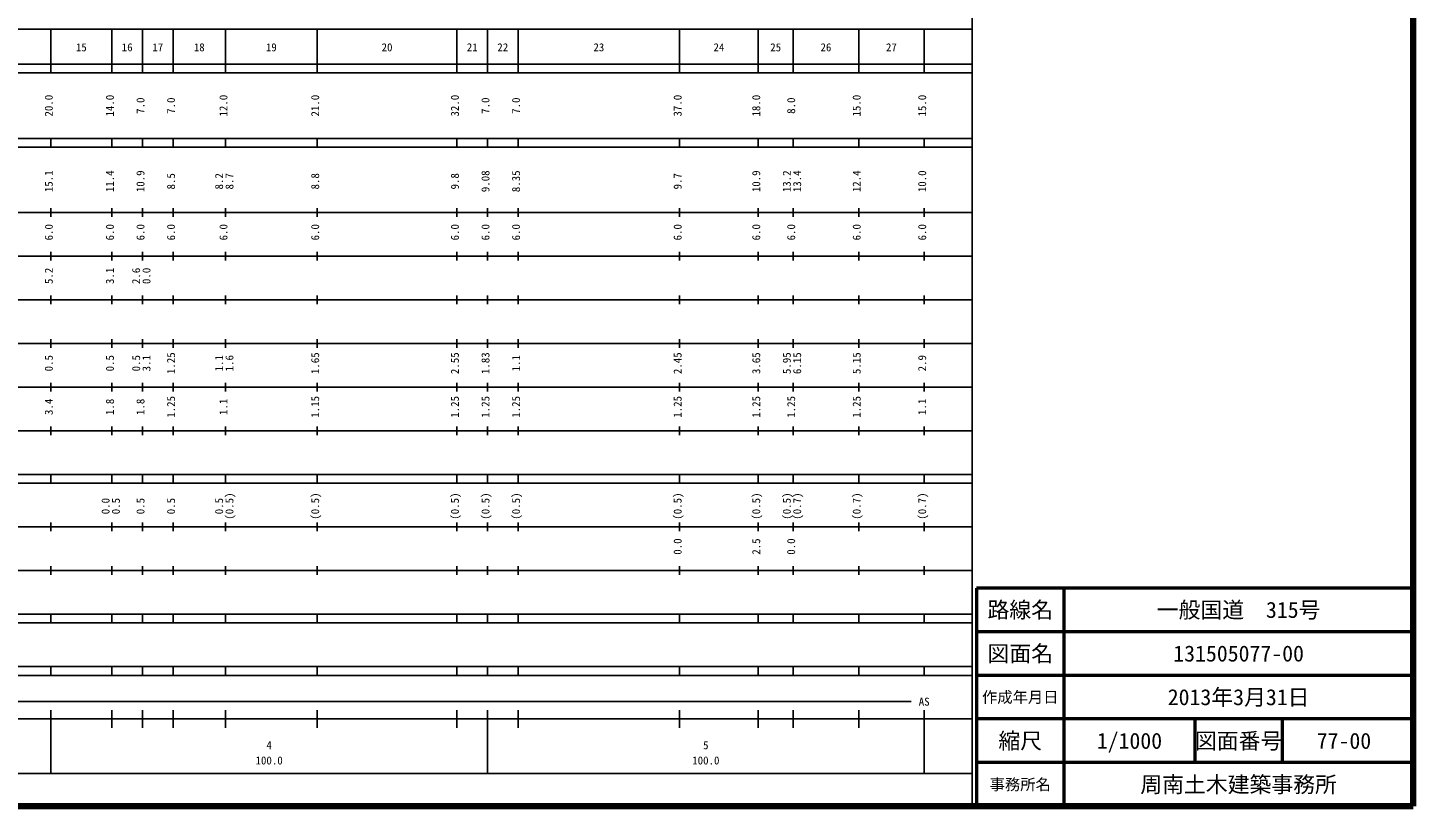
# Model space of a CAD drawing. Units: millimetres on the paper, enlarged 1000 times. Extents: x 40000 to 680000, y 20000 to 380000.
# Drawn here: x 362717 to 680000, y 20000 to 198357 of the extents above; entities that cross this region are included whole.
import ezdxf
from ezdxf.enums import TextEntityAlignment as Align

# ---------------------------------------------------------------- set-up
doc = ezdxf.new("R2010")
doc.units = ezdxf.units.MM
doc.header["$LTSCALE"] = 1000
for name, color, linetype, lineweight in [('M-TTL', 2, 'Continuous', 140), ('M-TTL-BAND', 7, 'Continuous', 25), ('M-TTL-FRAM', 2, 'Continuous', 50), ('M-TTL-LINE', 7, 'Continuous', 50)]:
    doc.layers.add(name, color=color, linetype=linetype, lineweight=lineweight)
doc.layers.add('M-TTL-TXT', color=7, linetype='Continuous')
doc.styles.add('ＭＳ ゴシック', font='')
doc.styles.get('ＭＳ ゴシック').set_extended_font_data('MS Gothic')

msp = doc.modelspace()

# ---------------------------------------------------------------- linework, layer by layer
at = {"layer": 'M-TTL'}
for p, q in [((680000, 20000), (680000, 380000)), ((40000, 20000), (680000, 20000))]:
    msp.add_line(p, q, dxfattribs=at)
at = {"layer": 'M-TTL-BAND'}
for p, q in [((579000, 20000), (579000, 370000)), ((68000, 198000), (579000, 198000)), ((368000, 188000), (368000, 198000)), ((382000, 188000), (382000, 198000)), ((389000, 188000), (389000, 198000)), ((396000, 188000), (396000, 198000)), ((408000, 188000), (408000, 198000)), ((429000, 188000), (429000, 198000)), ((461000, 188000), (461000, 198000)), ((468000, 188000), (468000, 198000)), ((475000, 188000), (475000, 198000)), ((512000, 188000), (512000, 198000)), ((530000, 188000), (530000, 198000)), ((538000, 188000), (538000, 198000)), ((553000, 188000), (553000, 198000)), ((568000, 188000), (568000, 198000)), ((40000, 190000), (579000, 190000)), ((40000, 188000), (579000, 188000)), ((40000, 173000), (579000, 173000)), ((368000, 171000), (368000, 173000)), ((382000, 171000), (382000, 173000)), ((389000, 171000), (389000, 173000)), ((396000, 171000), (396000, 173000)), ((408000, 171000), (408000, 173000)), ((429000, 171000), (429000, 173000)), ((461000, 171000), (461000, 173000)), ((468000, 171000), (468000, 173000)), ((475000, 171000), (475000, 173000)), ((512000, 171000), (512000, 173000)), ((530000, 171000), (530000, 173000)), ((538000, 171000), (538000, 173000)), ((553000, 171000), (553000, 173000)), ((568000, 171000), (568000, 173000)), ((40000, 171000), (579000, 171000)), ((40000, 156000), (579000, 156000)), ((368000, 155000), (368000, 157000)), ((382000, 155000), (382000, 157000)), ((389000, 155000), (389000, 157000)), ((396000, 155000), (396000, 157000)), ((408000, 155000), (408000, 157000)), ((429000, 155000), (429000, 157000)), ((461000, 155000), (461000, 157000)), ((468000, 155000), (468000, 157000)), ((475000, 155000), (475000, 157000)), ((512000, 155000), (512000, 157000)), ((530000, 155000), (530000, 157000)), ((538000, 155000), (538000, 157000)), ((553000, 155000), (553000, 157000)), ((568000, 155000), (568000, 157000)), ((46000, 146000), (579000, 146000)), ((368000, 145000), (368000, 147000)), ((382000, 145000), (382000, 147000)), ((389000, 145000), (389000, 147000)), ((396000, 145000), (396000, 147000)), ((408000, 145000), (408000, 147000)), ((429000, 145000), (429000, 147000)), ((461000, 145000), (461000, 147000)), ((468000, 145000), (468000, 147000)), ((475000, 145000), (475000, 147000)), ((512000, 145000), (512000, 147000)), ((530000, 145000), (530000, 147000)), ((538000, 145000), (538000, 147000)), ((553000, 145000), (553000, 147000)), ((568000, 145000), (568000, 147000)), ((368000, 135000), (368000, 137000)), ((382000, 135000), (382000, 137000)), ((389000, 135000), (389000, 137000)), ((396000, 135000), (396000, 137000)), ((408000, 135000), (408000, 137000)), ((429000, 135000), (429000, 137000)), ((461000, 135000), (461000, 137000)), ((468000, 135000), (468000, 137000)), ((475000, 135000), (475000, 137000)), ((512000, 135000), (512000, 137000)), ((530000, 135000), (530000, 137000)), ((538000, 135000), (538000, 137000)), ((553000, 135000), (553000, 137000)), ((568000, 135000), (568000, 137000)), ((52000, 136000), (579000, 136000)), ((368000, 125000), (368000, 127000)), ((382000, 125000), (382000, 127000)), ((389000, 125000), (389000, 127000)), ((396000, 125000), (396000, 127000)), ((408000, 125000), (408000, 127000)), ((429000, 125000), (429000, 127000)), ((461000, 125000), (461000, 127000)), ((468000, 125000), (468000, 127000)), ((475000, 125000), (475000, 127000)), ((512000, 125000), (512000, 127000)), ((530000, 125000), (530000, 127000)), ((538000, 125000), (538000, 127000)), ((553000, 125000), (553000, 127000)), ((568000, 125000), (568000, 127000)), ((46000, 126000), (579000, 126000)), ((52000, 116000), (579000, 116000)), ((368000, 115000), (368000, 117000)), ((382000, 115000), (382000, 117000)), ((389000, 115000), (389000, 117000)), ((396000, 115000), (396000, 117000)), ((408000, 115000), (408000, 117000)), ((429000, 115000), (429000, 117000)), ((461000, 115000), (461000, 117000)), ((468000, 115000), (468000, 117000)), ((475000, 115000), (475000, 117000)), ((512000, 115000), (512000, 117000)), ((530000, 115000), (530000, 117000)), ((538000, 115000), (538000, 117000)), ((553000, 115000), (553000, 117000)), ((568000, 115000), (568000, 117000)), ((46000, 106000), (579000, 106000)), ((368000, 105000), (368000, 107000)), ((382000, 105000), (382000, 107000)), ((389000, 105000), (389000, 107000)), ((396000, 105000), (396000, 107000)), ((408000, 105000), (408000, 107000)), ((429000, 105000), (429000, 107000)), ((461000, 105000), (461000, 107000)), ((468000, 105000), (468000, 107000)), ((475000, 105000), (475000, 107000)), ((512000, 105000), (512000, 107000)), ((530000, 105000), (530000, 107000)), ((538000, 105000), (538000, 107000)), ((553000, 105000), (553000, 107000)), ((568000, 105000), (568000, 107000)), ((40000, 96000), (579000, 96000)), ((368000, 94000), (368000, 96000)), ((382000, 94000), (382000, 96000)), ((389000, 94000), (389000, 96000)), ((396000, 94000), (396000, 96000)), ((408000, 94000), (408000, 96000)), ((429000, 94000), (429000, 96000)), ((461000, 94000), (461000, 96000)), ((468000, 94000), (468000, 96000)), ((475000, 94000), (475000, 96000)), ((512000, 94000), (512000, 96000)), ((530000, 94000), (530000, 96000)), ((538000, 94000), (538000, 96000)), ((553000, 94000), (553000, 96000)), ((568000, 94000), (568000, 96000)), ((40000, 94000), (579000, 94000)), ((49000, 84000), (579000, 84000)), ((368000, 83000), (368000, 85000)), ((382000, 83000), (382000, 85000)), ((389000, 83000), (389000, 85000)), ((396000, 83000), (396000, 85000)), ((408000, 83000), (408000, 85000)), ((429000, 83000), (429000, 85000)), ((461000, 83000), (461000, 85000)), ((468000, 83000), (468000, 85000)), ((475000, 83000), (475000, 85000)), ((512000, 83000), (512000, 85000)), ((530000, 83000), (530000, 85000)), ((538000, 83000), (538000, 85000)), ((553000, 83000), (553000, 85000)), ((568000, 83000), (568000, 85000)), ((40000, 74000), (579000, 74000)), ((368000, 73000), (368000, 75000)), ((382000, 73000), (382000, 75000)), ((389000, 73000), (389000, 75000)), ((396000, 73000), (396000, 75000)), ((408000, 73000), (408000, 75000)), ((429000, 73000), (429000, 75000)), ((461000, 73000), (461000, 75000)), ((468000, 73000), (468000, 75000)), ((475000, 73000), (475000, 75000)), ((512000, 73000), (512000, 75000)), ((530000, 73000), (530000, 75000)), ((538000, 73000), (538000, 75000)), ((553000, 73000), (553000, 75000)), ((568000, 73000), (568000, 75000)), ((40000, 64000), (579000, 64000)), ((368000, 62000), (368000, 64000)), ((382000, 62000), (382000, 64000)), ((389000, 62000), (389000, 64000)), ((396000, 62000), (396000, 64000)), ((408000, 62000), (408000, 64000)), ((429000, 62000), (429000, 64000)), ((461000, 62000), (461000, 64000)), ((468000, 62000), (468000, 64000)), ((475000, 62000), (475000, 64000)), ((512000, 62000), (512000, 64000)), ((530000, 62000), (530000, 64000)), ((538000, 62000), (538000, 64000)), ((553000, 62000), (553000, 64000)), ((568000, 62000), (568000, 64000)), ((40000, 62000), (579000, 62000)), ((40000, 52000), (579000, 52000)), ((368000, 50000), (368000, 52000)), ((382000, 50000), (382000, 52000)), ((389000, 50000), (389000, 52000)), ((396000, 50000), (396000, 52000)), ((408000, 50000), (408000, 52000)), ((429000, 50000), (429000, 52000)), ((461000, 50000), (461000, 52000)), ((468000, 50000), (468000, 52000)), ((475000, 50000), (475000, 52000)), ((512000, 50000), (512000, 52000)), ((530000, 50000), (530000, 52000)), ((538000, 50000), (538000, 52000)), ((553000, 50000), (553000, 52000)), ((568000, 50000), (568000, 52000)), ((40000, 50000), (579000, 50000)), ((71000, 44000), (565000, 44000)), ((368000, 27500), (368000, 42000)), ((382000, 38000), (382000, 42000)), ((389000, 38000), (389000, 42000)), ((396000, 38000), (396000, 42000)), ((408000, 38000), (408000, 42000)), ((429000, 38000), (429000, 42000)), ((461000, 38000), (461000, 42000)), ((468000, 27500), (468000, 42000)), ((475000, 38000), (475000, 42000)), ((512000, 38000), (512000, 42000)), ((530000, 38000), (530000, 42000)), ((538000, 38000), (538000, 42000)), ((553000, 38000), (553000, 42000)), ((568000, 27500), (568000, 42000)), ((40000, 40000), (579000, 40000)), ((68000, 27500), (579000, 27500))]:
    msp.add_line(p, q, dxfattribs=at)
at = {"layer": 'M-TTL-FRAM'}
for p, q in [((680000, 70000), (580000, 70000)), ((580000, 70000), (580000, 20000))]:
    msp.add_line(p, q, dxfattribs=at)
at = {"layer": 'M-TTL-LINE'}
for p, q in [((600000, 70000), (600000, 20000)), ((680000, 60000), (580000, 60000)), ((680000, 50000), (580000, 50000)), ((680000, 40000), (580000, 40000)), ((630000, 40000), (630000, 30000)), ((650000, 40000), (650000, 30000)), ((680000, 30000), (580000, 30000))]:
    msp.add_line(p, q, dxfattribs=at)

# ---------------------------------------------------------------- texts
at = {"layer": 'M-TTL-BAND', "style": 'ＭＳ ゴシック'}
for s, p in [('15', (375000, 192405)), ('16', (385500, 192405)), ('17', (392500, 192405)), ('18', (402000, 192405)), ('19', (418500, 192405)), ('20', (445000, 192405)), ('21', (464500, 192405)), ('22', (471500, 192405)), ('23', (493500, 192405)), ('24', (521000, 192405)), ('25', (534000, 192405)), ('26', (545500, 192405)), ('27', (560500, 192405)), ('AS', (568000, 42500)), ('4', (418000, 32523)), ('5', (518000, 32523)), ('100.0', (418000, 29033)), ('100.0', (518000, 29033))]:
    msp.add_text(s, height=1833, dxfattribs=at).set_placement(p, align=Align.BOTTOM_CENTER)
for s, p in [('20.0', (369000, 180500)), ('14.0', (383000, 180500)), ('7.0', (390000, 180500)), ('7.0', (397000, 180500)), ('12.0', (409000, 180500)), ('21.0', (430000, 180500)), ('32.0', (462000, 180500)), ('7.0', (469000, 180500)), ('7.0', (476000, 180500)), ('37.0', (513000, 180500)), ('18.0', (531000, 180500)), ('8.0', (539000, 180500)), ('15.0', (554000, 180500)), ('15.0', (569000, 180500)), ('15.1', (369000, 163174)), ('11.4', (383000, 163174)), ('10.9', (390000, 163174)), ('9.08', (469000, 163174)), ('8.35', (476000, 163174)), ('10.9', (531000, 163174)), ('13.2', (538000, 163174)), ('13.4', (540370, 163174)), ('12.4', (554000, 163174)), ('10.0', (569000, 163174)), ('8.5', (397000, 163174)), ('8.2', (408000, 163174)), ('8.7', (410370, 163174)), ('8.8', (430000, 163174)), ('9.8', (462000, 163174)), ('9.7', (513000, 163174)), ('6.0', (369000, 151500)), ('6.0', (383000, 151500)), ('6.0', (390000, 151500)), ('6.0', (397000, 151500)), ('6.0', (409000, 151500)), ('6.0', (430000, 151500)), ('6.0', (462000, 151500)), ('6.0', (469000, 151500)), ('6.0', (476000, 151500)), ('6.0', (513000, 151500)), ('6.0', (531000, 151500)), ('6.0', (539000, 151500)), ('6.0', (554000, 151500)), ('6.0', (569000, 151500)), ('5.2', (369000, 141500)), ('3.1', (383000, 141500)), ('2.6', (389000, 141500)), ('0.0', (391370, 141500)), ('1.25', (397000, 121500)), ('1.65', (430000, 121500)), ('2.55', (462000, 121500)), ('1.83', (469000, 121500)), ('2.45', (513000, 121500)), ('3.65', (531000, 121500)), ('5.95', (538000, 121500)), ('6.15', (540370, 121500)), ('5.15', (554000, 121500)), ('0.5', (369000, 121500)), ('0.5', (383000, 121500)), ('0.5', (389000, 121500)), ('3.1', (391370, 121500)), ('1.1', (408000, 121500)), ('1.6', (410370, 121500)), ('1.1', (476000, 121500)), ('2.9', (569000, 121500)), ('3.4', (369000, 111500)), ('1.8', (383000, 111500)), ('1.8', (390000, 111500)), ('1.25', (397000, 111500)), ('1.1', (409000, 111500)), ('1.15', (430000, 111500)), ('1.25', (462000, 111500)), ('1.25', (469000, 111500)), ('1.25', (476000, 111500)), ('1.25', (513000, 111500)), ('1.25', (531000, 111500)), ('1.25', (539000, 111500)), ('1.25', (554000, 111500)), ('1.1', (569000, 111500)), ('0.0', (382000, 88764)), ('0.5', (384370, 88764)), ('0.5', (390000, 88764)), ('0.5', (397000, 88764)), ('0.5', (408000, 88764)), ('(0.5)', (410370, 88764)), ('(0.5)', (430000, 88764)), ('(0.5)', (462000, 88764)), ('(0.5)', (469000, 88764)), ('(0.5)', (476000, 88764)), ('(0.5)', (513000, 88764)), ('(0.5)', (531000, 88764)), ('(0.5)', (538000, 88764)), ('(0.7)', (540370, 88764)), ('(0.7)', (554000, 88764)), ('(0.7)', (569000, 88764)), ('0.0', (513000, 79500)), ('2.5', (531000, 79500)), ('0.0', (539000, 79500))]:
    msp.add_text(s, height=1833, rotation=90, dxfattribs=at).set_placement(p, align=Align.BOTTOM_CENTER)
at = {"layer": 'M-TTL-TXT', "style": 'ＭＳ ゴシック'}
for s, height, p in [('路線名', 3666, (590000, 65000)), ('路線名', 3666, (590000, 65000)), ('一般国道\u3000315号', 3666, (640000, 65000)), ('図面名', 3666, (590000, 55000)), ('図面名', 3666, (590000, 55000)), ('131505077-00', 3666, (640000, 55000)), ('作成年月日', 2566, (590000, 45000)), ('作成年月日', 2566, (590000, 45000)), ('2013年3月31日', 3666, (640000, 45000)), ('縮尺', 3666, (590000, 35000)), ('縮尺', 3666, (590000, 35000)), ('1/1000', 3666, (615000, 35000)), ('図面番号', 3666, (640000, 35000)), ('図面番号', 3666, (640000, 35000)), ('77-00', 3666, (664125, 35000)), ('事務所名', 2566, (590000, 25000)), ('事務所名', 2566, (590000, 25000)), ('周南土木建築事務所', 3666, (640000, 25000))]:
    msp.add_text(s, height=height, dxfattribs=at).set_placement(p, align=Align.MIDDLE_CENTER)

doc.saveas('drawing.dxf')
